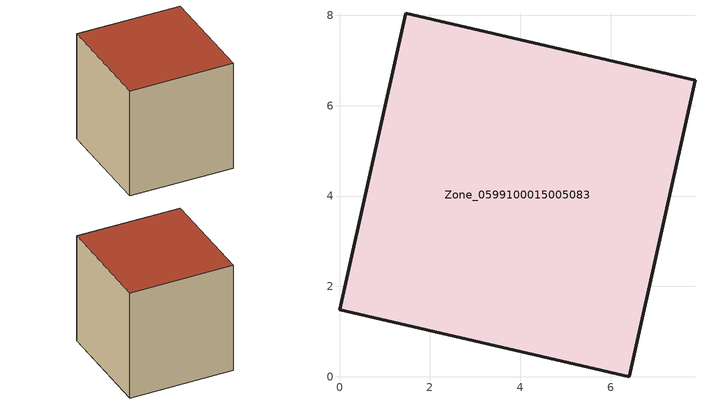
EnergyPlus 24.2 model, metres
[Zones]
Zone_0599100015005083
 floor ground (C_G): 6.42,0 0,1.48 1.47,8.04 7.87,6.57 z0.93
 wall outside (C_F): 0,1.48 6.42,0 7.87,6.57 1.47,8.04 0,1.48 z0.93:8.03
 roof outside (C_R): 7.87,6.57 1.47,8.04 0,1.48 6.42,0 z8.03
[BUILDING]
Pand.0599100015005083: North Axis=0; Terrain=City; Loads Convergence Tolerance Value=0.04; Temperature Convergence Tolerance Value=0.4; Solar Distribution=FullExterior; Maximum Number of Warmup Days=25; Minimum Number of Warmup Days=1
[Site:Location]
Rotterdam.The.Hague.AP_ZH_NLD Design_Conditions: Latitude=51.96; Longitude=4.45; Time Zone=1; Elevation=-4.5
[SITE:GROUNDTEMPERATURE:BUILDINGSURFACE]
18, 18, 18, 18, 18, 18, 18, 18, 18, 18, 18, 18
[MATERIAL] Thermal Absorptance=0.9; Solar Absorptance=0.7; Visible Absorptance=0.7
Name | Roughness | Thickness | Conductivity | Density | Specific Heat
G.TI.1946-1964 | MediumSmooth | 0.15 | 1 | 540 | 1210
F.TI.1946-1964 | Rough | 0.3 | 0.857143 | 1920 | 840
R.TI.1946-1964 | MediumRough | 0.2 | 0.277778 | 1500 | 1000
[CONSTRUCTION]
C_G: G.TI.1946-1964
C_F: F.TI.1946-1964
C_R: R.TI.1946-1964
[ZONE]
Zone_0599100015005083: Type=1; Multiplier=1; Ceiling Height=Autocalculate; Volume=Autocalculate; Floor Area=autocalculate; Part of Total Floor Area=Yes
[ZONEINFILTRATION:DESIGNFLOWRATE]
Infil_Zone_0599100015005083: Zone or ZoneList or Space or SpaceList=Zone_0599100015005083; Schedule=AlwaysOn; Design Flow Rate Calculation Method=Flow/Area; Flow Rate per Floor Area=0.003; Constant Term Coefficient=1; Temperature Term Coefficient=0; Velocity Term Coefficient=0; Velocity Squared Term Coefficient=0
[HVACTEMPLATE:ZONE:IDEALLOADSAIRSYSTEM]
Zone_0599100015005083: Maximum Heating Supply Air Temperature=50; Minimum Cooling Supply Air Temperature=13; Maximum Heating Supply Air Humidity Ratio=0.0156; Minimum Cooling Supply Air Humidity Ratio=0.0077; Heating Limit=NoLimit; Cooling Limit=NoLimit; Dehumidification Control Type=ConstantSensibleHeatRatio; Cooling Sensible Heat Ratio=0.7; Dehumidification Setpoint=60; Humidification Control Type=None; Humidification Setpoint=30; Outdoor Air Method=None; Outdoor Air Flow Rate per Person=0.00944; Outdoor Air Flow Rate per Zone Floor Area=0; Outdoor Air Flow Rate per Zone=0; Demand Controlled Ventilation Type=None; Outdoor Air Economizer Type=NoEconomizer; Heat Recovery Type=None; Sensible Heat Recovery Effectiveness=0.7; Latent Heat Recovery Effectiveness=0.65
[ZONECONTROL:THERMOSTAT]
ThermostatControl_Zone_0599100015005083: Zone or ZoneList=Zone_0599100015005083; Control Type Schedule=DualSetpointControlType; Control 1=Thermostat_Zone_0599100015005083; Temperature Difference Between Cutout And Setpoint=0
[THERMOSTATSETPOINT:DUALSETPOINT]
Thermostat_Zone_0599100015005083: Heating Setpoint Temperature Schedule=HeatingSetpoint_Zone_0599100015005083; Cooling Setpoint Temperature Schedule=CoolingSetpoint_Zone_0599100015005083
[SCHEDULE:COMPACT]
HeatingSetpoint_Zone_0599100015005083: Through: 12/31, For: AllDays, Until: 24:00, 21
CoolingSetpoint_Zone_0599100015005083: Through: 12/31, For: AllDays, Until: 24:00, 24
DualSetpointControlType: Through: 12/31, For: AllDays, Until: 24:00, 4
AlwaysOn: Through: 12/31, For: AllDays, Until: 24:00, 1
